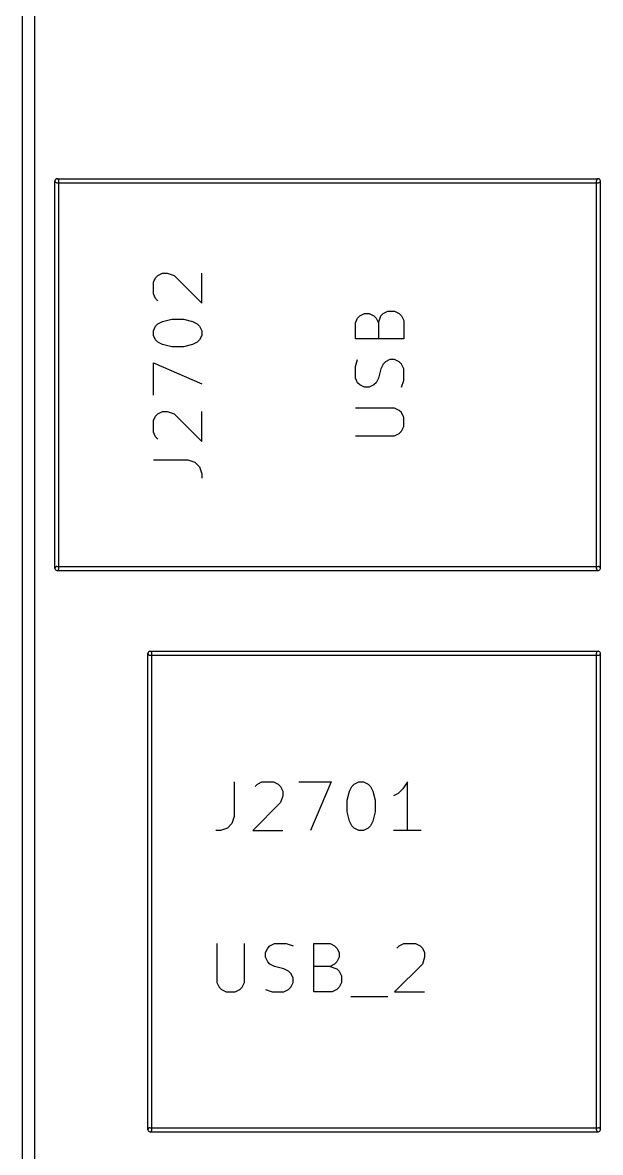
# Model space of a CAD drawing. Extents: x -29274 to 69862, y 23709 to 162744.
# Drawn here: x -8575 to -1425, y 35939 to 49929 of the extents above; entities that cross this region are included whole.
import ezdxf

# ---------------------------------------------------------------- set-up
doc = ezdxf.new("R2010")
doc.units = 0
doc.layers.add('BLACK', color=1, linetype='CONTINUOUS')

msp = doc.modelspace()

# ---------------------------------------------------------------- linework, layer by layer
at = {"layer": 'BLACK'}
for p, q in [((-8575, 26120), (-8575, 77770)), ((-8425, 26120), (-8425, 77770)), ((-8150, 47995), (-1450, 47995)), ((-8175, 43170), (-8175, 47970)), ((-8150, 47945), (-1450, 47945)), ((-8125, 43170), (-8125, 47970)), ((-1475, 43170), (-1475, 47970)), ((-1425, 43170), (-1425, 47970)), ((-6957, 46713), (-6929, 46770)), ((-6929, 46770), (-6900, 46799)), ((-6900, 46799), (-6843, 46827)), ((-6843, 46827), (-6786, 46827)), ((-6786, 46827), (-6700, 46799)), ((-6700, 46799), (-6357, 46456)), ((-6357, 46456), (-6357, 46827)), ((-6957, 46570), (-6957, 46713)), ((-6929, 46513), (-6957, 46570)), ((-6900, 46484), (-6929, 46513)), ((-4400, 46299), (-4343, 46327)), ((-4343, 46327), (-4286, 46327)), ((-4286, 46327), (-4229, 46299)), ((-4143, 46299), (-4114, 46327)), ((-4114, 46327), (-4057, 46356)), ((-4057, 46356), (-3971, 46356)), ((-3971, 46356), (-3914, 46327)), ((-3914, 46327), (-3886, 46299)), ((-6957, 46113), (-6929, 46170)), ((-6929, 46170), (-6900, 46199)), ((-6900, 46199), (-6843, 46228)), ((-6843, 46228), (-6729, 46256)), ((-6729, 46256), (-6586, 46256)), ((-6586, 46256), (-6471, 46228)), ((-6471, 46228), (-6414, 46199)), ((-6414, 46199), (-6386, 46170)), ((-6386, 46170), (-6357, 46113)), ((-4457, 46213), (-4429, 46270)), ((-4457, 46013), (-4457, 46213)), ((-4429, 46270), (-4400, 46299)), ((-4229, 46299), (-4200, 46270)), ((-4200, 46270), (-4171, 46213)), ((-4171, 46213), (-4143, 46299)), ((-4171, 46213), (-4171, 46013)), ((-3886, 46299), (-3857, 46241)), ((-3857, 46241), (-3857, 46013)), ((-6957, 46056), (-6957, 46113)), ((-6929, 45999), (-6957, 46056)), ((-6357, 46056), (-6386, 45999)), ((-6357, 46113), (-6357, 46056)), ((-6900, 45970), (-6929, 45999)), ((-6843, 45942), (-6900, 45970)), ((-6729, 45913), (-6843, 45942)), ((-6586, 45913), (-6729, 45913)), ((-6471, 45942), (-6586, 45913)), ((-6414, 45970), (-6471, 45942)), ((-6386, 45999), (-6414, 45970)), ((-3857, 46013), (-4457, 46013)), ((-4457, 45670), (-4429, 45756)), ((-4029, 45756), (-4086, 45728)), ((-3971, 45756), (-4029, 45756)), ((-3914, 45728), (-3971, 45756)), ((-6957, 45314), (-6957, 45714)), ((-6957, 45714), (-6357, 45457)), ((-4457, 45528), (-4457, 45670)), ((-4143, 45642), (-4171, 45528)), ((-4114, 45699), (-4143, 45642)), ((-4086, 45728), (-4114, 45699)), ((-3886, 45699), (-3914, 45728)), ((-3857, 45642), (-3886, 45699)), ((-3857, 45499), (-3857, 45642)), ((-4429, 45470), (-4457, 45528)), ((-4400, 45442), (-4429, 45470)), ((-4200, 45470), (-4229, 45442)), ((-4171, 45528), (-4200, 45470)), ((-3886, 45413), (-3857, 45499)), ((-4343, 45413), (-4400, 45442)), ((-4286, 45413), (-4343, 45413)), ((-4229, 45442), (-4286, 45413)), ((-6957, 45000), (-6929, 45057)), ((-6929, 45057), (-6900, 45086)), ((-6900, 45086), (-6843, 45114)), ((-6843, 45114), (-6786, 45114)), ((-6786, 45114), (-6700, 45086)), ((-6700, 45086), (-6357, 44743)), ((-6357, 44743), (-6357, 45114)), ((-3971, 45156), (-4457, 45156)), ((-3914, 45127), (-3971, 45156)), ((-3886, 45099), (-3914, 45127)), ((-3857, 45041), (-3886, 45099)), ((-6957, 44857), (-6957, 45000)), ((-3886, 44870), (-3857, 44927)), ((-3857, 44927), (-3857, 45041)), ((-6929, 44800), (-6957, 44857)), ((-6900, 44771), (-6929, 44800)), ((-4457, 44813), (-3971, 44813)), ((-3971, 44813), (-3914, 44841)), ((-3914, 44841), (-3886, 44870)), ((-6957, 44514), (-6529, 44514)), ((-6529, 44514), (-6443, 44486)), ((-6443, 44486), (-6386, 44429)), ((-6386, 44429), (-6357, 44343)), ((-6357, 44343), (-6357, 44286)), ((-8150, 43195), (-1450, 43195)), ((-8150, 43145), (-1450, 43145)), ((-7025, 36220), (-7025, 42120)), ((-7000, 42145), (-1450, 42145)), ((-6975, 36220), (-6975, 42120)), ((-1475, 36220), (-1475, 42120)), ((-1425, 36220), (-1425, 42120)), ((-7000, 42095), (-1450, 42095)), ((-5956, 40527), (-5956, 40099)), ((-5699, 40470), (-5670, 40499)), ((-5670, 40499), (-5613, 40527)), ((-5613, 40527), (-5470, 40527)), ((-5470, 40527), (-5413, 40499)), ((-5413, 40499), (-5384, 40470)), ((-5384, 40470), (-5356, 40413)), ((-5156, 40527), (-4756, 40527)), ((-4756, 40527), (-5013, 39927)), ((-4528, 40413), (-4500, 40470)), ((-4500, 40470), (-4471, 40499)), ((-4471, 40499), (-4414, 40527)), ((-4414, 40527), (-4357, 40527)), ((-4357, 40527), (-4300, 40499)), ((-4300, 40499), (-4271, 40470)), ((-4271, 40470), (-4242, 40413)), ((-3871, 40441), (-3929, 40384)), ((-3814, 40527), (-3871, 40441)), ((-3814, 39927), (-3814, 40527)), ((-5356, 40356), (-5384, 40270)), ((-5356, 40413), (-5356, 40356)), ((-4557, 40299), (-4528, 40413)), ((-4557, 40156), (-4557, 40299)), ((-4242, 40413), (-4214, 40299)), ((-4214, 40299), (-4214, 40156)), ((-3929, 40384), (-3986, 40356)), ((-5384, 40270), (-5727, 39927)), ((-4528, 40041), (-4557, 40156)), ((-4214, 40156), (-4242, 40041)), ((-5984, 40013), (-6041, 39956)), ((-5956, 40099), (-5984, 40013)), ((-4500, 39984), (-4528, 40041)), ((-4242, 40041), (-4271, 39984)), ((-6127, 39927), (-6184, 39927)), ((-6041, 39956), (-6127, 39927)), ((-5727, 39927), (-5356, 39927)), ((-4471, 39956), (-4500, 39984)), ((-4414, 39927), (-4471, 39956)), ((-4357, 39927), (-4414, 39927)), ((-4300, 39956), (-4357, 39927)), ((-4271, 39984), (-4300, 39956)), ((-3643, 39927), (-3986, 39927)), ((-6171, 38527), (-6171, 38041)), ((-5828, 38041), (-5828, 38527)), ((-5542, 38470), (-5514, 38499)), ((-5514, 38499), (-5456, 38527)), ((-5456, 38527), (-5314, 38527)), ((-5314, 38527), (-5228, 38499)), ((-4971, 37927), (-4971, 38527)), ((-4971, 38527), (-4771, 38527)), ((-4771, 38527), (-4714, 38499)), ((-4714, 38499), (-4685, 38470)), ((-3943, 38470), (-3914, 38499)), ((-3914, 38499), (-3857, 38527)), ((-3857, 38527), (-3714, 38527)), ((-3714, 38527), (-3657, 38499)), ((-3657, 38499), (-3628, 38470)), ((-5571, 38413), (-5542, 38470)), ((-5571, 38356), (-5571, 38413)), ((-5542, 38299), (-5571, 38356)), ((-4685, 38470), (-4657, 38413)), ((-4657, 38356), (-4685, 38299)), ((-4657, 38413), (-4657, 38356)), ((-3628, 38470), (-3600, 38413)), ((-3600, 38356), (-3628, 38270)), ((-3600, 38413), (-3600, 38356)), ((-5514, 38270), (-5542, 38299)), ((-5456, 38241), (-5514, 38270)), ((-5342, 38213), (-5456, 38241)), ((-5285, 38184), (-5342, 38213)), ((-4771, 38241), (-4971, 38241)), ((-4714, 38270), (-4771, 38241)), ((-4771, 38241), (-4685, 38213)), ((-4685, 38299), (-4714, 38270)), ((-4685, 38213), (-4657, 38184)), ((-3628, 38270), (-3971, 37927)), ((-5256, 38156), (-5285, 38184)), ((-5228, 38099), (-5256, 38156)), ((-5228, 38041), (-5228, 38099)), ((-4657, 38184), (-4628, 38127)), ((-4628, 38127), (-4628, 38041)), ((-6171, 38041), (-6143, 37984)), ((-6143, 37984), (-6114, 37956)), ((-6114, 37956), (-6057, 37927)), ((-6057, 37927), (-5943, 37927)), ((-5943, 37927), (-5885, 37956)), ((-5885, 37956), (-5857, 37984)), ((-5857, 37984), (-5828, 38041)), ((-5571, 37956), (-5485, 37927)), ((-5485, 37927), (-5342, 37927)), ((-5342, 37927), (-5285, 37956)), ((-5285, 37956), (-5256, 37984)), ((-5256, 37984), (-5228, 38041)), ((-4743, 37927), (-4971, 37927)), ((-4685, 37956), (-4743, 37927)), ((-4657, 37984), (-4685, 37956)), ((-4628, 38041), (-4657, 37984)), ((-3971, 37927), (-3600, 37927)), ((-4514, 37870), (-4057, 37870)), ((-7000, 36245), (-1450, 36245)), ((-7000, 36195), (-1450, 36195))]:
    msp.add_line(p, q, dxfattribs=at)
for centre, start, end in [((-8150, 47970), 360, 540), ((-8150, 47970), 90, 270), ((-1450, 47970), 360, 540), ((-1450, 47970), 270, 450), ((-8150, 43170), 90, 270), ((-8150, 43170), 180, 360), ((-1450, 43170), 180, 360), ((-1450, 43170), 270, 450), ((-7000, 42120), 90, 270), ((-7000, 42120), 360, 540), ((-1450, 42120), 360, 540), ((-1450, 42120), 270, 450), ((-7000, 36220), 90, 270), ((-1450, 36220), 270, 450), ((-7000, 36220), 180, 360), ((-1450, 36220), 180, 360)]:
    msp.add_arc(centre, 25, start, end, dxfattribs=at)

doc.saveas('drawing.dxf')
